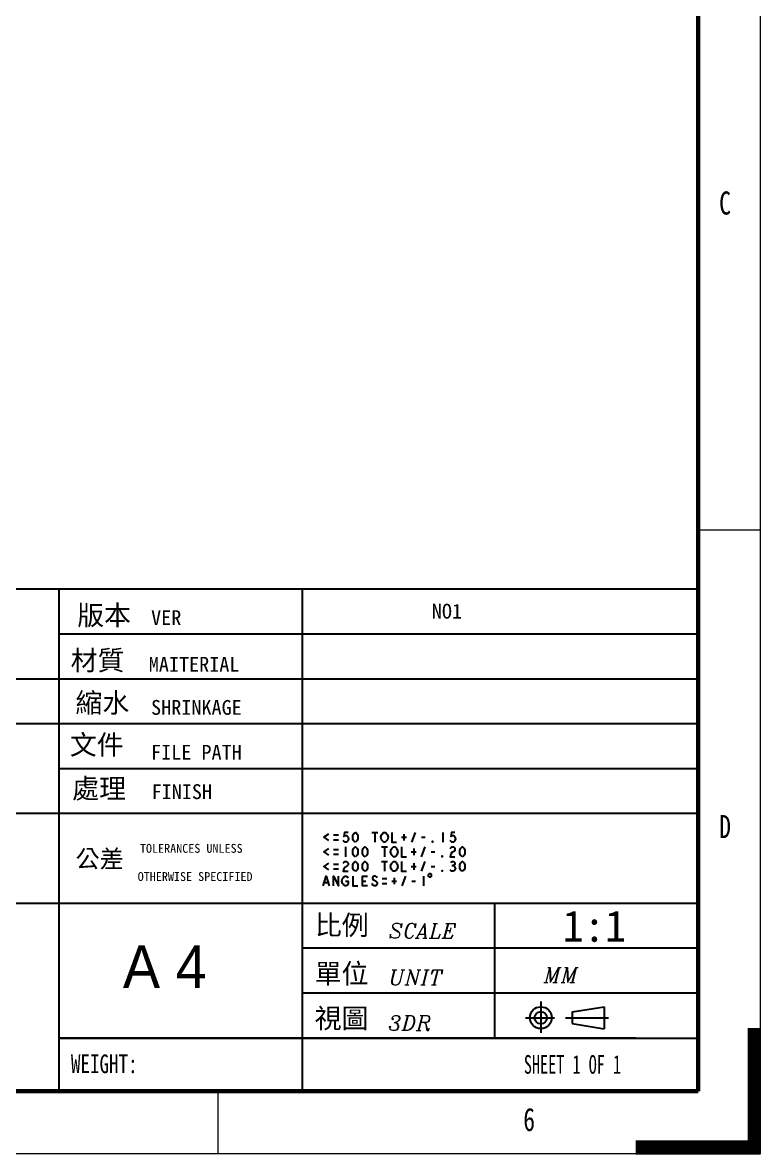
# Model space of a CAD drawing. Header units: millimetres. Extents: x 459 to 746, y 1477 to 1677.
# Drawn here: x 687 to 746.2, y 1477.3 to 1567.9 of the extents above; entities that cross this region are included whole.
import ezdxf
from ezdxf.enums import TextEntityAlignment as Align
from ezdxf.lldxf.tags import DXFTag

# ---------------------------------------------------------------- set-up
doc = ezdxf.new("R2010")
doc.units = ezdxf.units.MM
doc.layers.get('0').update_dxf_attribs({"linetype": 'CONTINUOUS'})
doc.layers.add('EFEXPLORER-ENCLOSURE-DXF_FORMAT', color=7, linetype='CONTINUOUS')
doc.styles.add('L', font='PMingLiU.ttf')
doc.styles.add('SLDTEXTSTYLE0', font='TXT', dxfattribs={"width": 0.75})
doc.styles.add('SLDTEXTSTYLE1', font='TXT', dxfattribs={"width": 0.6375})
tags = doc.linetypes.add('DASHED', pattern=[25.72, 12.86, -12.86]).pattern_tags.tags
tags[6:7] = [DXFTag(74, 4), DXFTag(75, 0), DXFTag(340, '0'), DXFTag(46, 0.0), DXFTag(50, 0.0), DXFTag(44, 0.0), DXFTag(45, 0.0)]
tags[4:5] = [DXFTag(74, 4), DXFTag(75, 0), DXFTag(340, '0'), DXFTag(46, 0.0), DXFTag(50, 0.0), DXFTag(44, 0.0), DXFTag(45, 0.0)]

# ---------------------------------------------------------------- blocks, each defined once
blk = doc.blocks.new('ASSORTED_DRAFT5')
at = {"color": 18, "linetype": 'Continuous'}
for p, q in [((296, 9.98988), (297, 9.98988)), ((296, 9.94755), (297, 9.94755)), ((296, 9.90522), (297, 9.90522)), ((296, 9.86289), (297, 9.86289)), ((296, 9.82056), (297, 9.82056)), ((296, 9.77823), (297, 9.77823)), ((296, 9.7359), (297, 9.7359)), ((296, 9.69357), (297, 9.69357)), ((296, 9.65124), (297, 9.65124)), ((296, 9.60891), (297, 9.60891)), ((296, 9.56658), (297, 9.56658)), ((296, 9.52425), (297, 9.52425)), ((296, 9.48192), (297, 9.48192)), ((296, 9.43959), (297, 9.43959)), ((296, 9.39726), (297, 9.39726)), ((296, 9.35493), (297, 9.35493)), ((296, 9.3126), (297, 9.3126)), ((296, 9.27027), (297, 9.27027)), ((296, 9.22794), (297, 9.22794)), ((296, 9.18561), (297, 9.18561)), ((296, 9.14328), (297, 9.14328)), ((296, 9.10095), (297, 9.10095)), ((296, 9.05862), (297, 9.05862)), ((296, 9.01629), (297, 9.01629)), ((296, 8.97396), (297, 8.97396)), ((296, 8.93163), (297, 8.93163)), ((296, 8.8893), (297, 8.8893)), ((296, 8.84697), (297, 8.84697)), ((296, 8.80464), (297, 8.80464)), ((296, 8.76231), (297, 8.76231)), ((296, 8.71998), (297, 8.71998)), ((296, 8.67765), (297, 8.67765)), ((296, 8.63532), (297, 8.63532)), ((296, 8.59299), (297, 8.59299)), ((296, 8.55066), (297, 8.55066)), ((296, 8.50833), (297, 8.50833)), ((296, 8.466), (297, 8.466)), ((296, 8.42367), (297, 8.42367)), ((296, 8.38134), (297, 8.38134)), ((296, 8.33901), (297, 8.33901)), ((296, 8.29668), (297, 8.29668)), ((296, 8.25435), (297, 8.25435)), ((296, 8.21202), (297, 8.21202)), ((296, 8.16969), (297, 8.16969)), ((296, 8.12736), (297, 8.12736)), ((296, 8.08503), (297, 8.08503)), ((296, 8.0427), (297, 8.0427)), ((296, 8.00037), (297, 8.00037)), ((296, 7.95804), (297, 7.95804)), ((296, 7.91571), (297, 7.91571)), ((296, 7.87338), (297, 7.87338)), ((296, 7.83105), (297, 7.83105)), ((296, 7.78872), (297, 7.78872)), ((296, 7.74639), (297, 7.74639)), ((296, 7.70406), (297, 7.70406)), ((296, 7.66173), (297, 7.66173)), ((296, 7.6194), (297, 7.6194)), ((296, 7.57707), (297, 7.57707)), ((296, 7.53474), (297, 7.53474)), ((296, 7.49241), (297, 7.49241)), ((296, 7.45008), (297, 7.45008)), ((296, 7.40775), (297, 7.40775)), ((296, 7.36542), (297, 7.36542)), ((296, 7.32309), (297, 7.32309)), ((296, 7.28076), (297, 7.28076)), ((296, 7.23843), (297, 7.23843)), ((296, 7.1961), (297, 7.1961)), ((296, 7.15377), (297, 7.15377)), ((296, 7.11144), (297, 7.11144)), ((296, 7.06911), (297, 7.06911)), ((296, 7.02678), (297, 7.02678)), ((296, 6.98445), (297, 6.98445)), ((296, 6.94212), (297, 6.94212)), ((296, 6.89979), (297, 6.89979)), ((296, 6.85746), (297, 6.85746)), ((296, 6.81513), (297, 6.81513)), ((296, 6.7728), (297, 6.7728)), ((296, 6.73047), (297, 6.73047)), ((296, 6.68814), (297, 6.68814)), ((296, 6.64581), (297, 6.64581)), ((296, 6.60348), (297, 6.60348)), ((296, 6.56115), (297, 6.56115)), ((296, 6.51882), (297, 6.51882)), ((296, 6.47649), (297, 6.47649)), ((296, 6.43416), (297, 6.43416)), ((296, 6.39183), (297, 6.39183)), ((296, 6.3495), (297, 6.3495)), ((296, 6.30717), (297, 6.30717)), ((296, 6.26484), (297, 6.26484)), ((296, 6.22251), (297, 6.22251)), ((296, 6.18018), (297, 6.18018)), ((296, 6.13785), (297, 6.13785)), ((296, 6.09552), (297, 6.09552)), ((296, 6.05319), (297, 6.05319)), ((296, 6.01086), (297, 6.01086)), ((296, 5.96853), (297, 5.96853)), ((296, 5.9262), (297, 5.9262)), ((296, 5.88387), (297, 5.88387)), ((296, 5.84154), (297, 5.84154)), ((296, 5.79921), (297, 5.79921)), ((296, 5.75688), (297, 5.75688)), ((296, 5.71455), (297, 5.71455)), ((296, 5.67222), (297, 5.67222)), ((296, 5.62989), (297, 5.62989)), ((296, 5.58756), (297, 5.58756)), ((296, 5.54523), (297, 5.54523)), ((296, 5.5029), (297, 5.5029)), ((296, 5.46057), (297, 5.46057)), ((296, 5.41824), (297, 5.41824)), ((296, 5.37591), (297, 5.37591)), ((296, 5.33358), (297, 5.33358)), ((296, 5.29125), (297, 5.29125)), ((296, 5.24892), (297, 5.24892)), ((296, 5.20659), (297, 5.20659)), ((296, 5.16426), (297, 5.16426)), ((296, 5.12193), (297, 5.12193)), ((296, 5.0796), (297, 5.0796)), ((296, 5.03727), (297, 5.03727)), ((296, 4.99494), (297, 4.99494)), ((296, 4.95261), (297, 4.95261)), ((296, 4.91028), (297, 4.91028)), ((296, 4.86795), (297, 4.86795)), ((296, 4.82562), (297, 4.82562)), ((296, 4.78329), (297, 4.78329)), ((296, 4.74096), (297, 4.74096)), ((296, 4.69863), (297, 4.69863)), ((296, 4.6563), (297, 4.6563)), ((296, 4.61397), (297, 4.61397)), ((296, 4.57164), (297, 4.57164)), ((296, 4.52931), (297, 4.52931)), ((296, 4.48698), (297, 4.48698)), ((296, 4.44465), (297, 4.44465)), ((296, 4.40232), (297, 4.40232)), ((296, 4.35999), (297, 4.35999)), ((296, 4.31766), (297, 4.31766)), ((296, 4.27533), (297, 4.27533)), ((296, 4.233), (297, 4.233)), ((296, 4.19067), (297, 4.19067)), ((296, 4.14834), (297, 4.14834)), ((296, 4.10601), (297, 4.10601)), ((296, 4.06368), (297, 4.06368)), ((296, 4.02135), (297, 4.02135)), ((296, 3.97902), (297, 3.97902)), ((296, 3.93669), (297, 3.93669)), ((296, 3.89436), (297, 3.89436)), ((296, 3.85203), (297, 3.85203)), ((296, 3.8097), (297, 3.8097)), ((296, 3.76737), (297, 3.76737)), ((296, 3.72504), (297, 3.72504)), ((296, 3.68271), (297, 3.68271)), ((296, 3.64038), (297, 3.64038)), ((296, 3.59805), (297, 3.59805)), ((296, 3.55572), (297, 3.55572)), ((296, 3.51339), (297, 3.51339)), ((296, 3.47106), (297, 3.47106)), ((296, 3.42873), (297, 3.42873)), ((296, 3.3864), (297, 3.3864)), ((296, 3.34407), (297, 3.34407)), ((296, 3.30174), (297, 3.30174)), ((296, 3.25941), (297, 3.25941)), ((296, 3.21708), (297, 3.21708)), ((296, 3.17475), (297, 3.17475)), ((296, 3.13242), (297, 3.13242)), ((296, 3.09009), (297, 3.09009)), ((296, 3.04776), (297, 3.04776)), ((296, 3.00543), (297, 3.00543)), ((296, 2.9631), (297, 2.9631)), ((296, 2.92077), (297, 2.92077)), ((296, 2.87844), (297, 2.87844)), ((296, 2.83611), (297, 2.83611)), ((296, 2.79378), (297, 2.79378)), ((296, 2.75145), (297, 2.75145)), ((296, 2.70912), (297, 2.70912)), ((296, 2.66679), (297, 2.66679)), ((296, 2.62446), (297, 2.62446)), ((296, 2.58213), (297, 2.58213)), ((296, 2.5398), (297, 2.5398)), ((296, 2.49747), (297, 2.49747)), ((296, 2.45514), (297, 2.45514)), ((296, 2.41281), (297, 2.41281)), ((296, 2.37048), (297, 2.37048)), ((296, 2.32815), (297, 2.32815)), ((296, 2.28582), (297, 2.28582)), ((296, 2.24349), (297, 2.24349)), ((296, 2.20116), (297, 2.20116)), ((296, 2.15883), (297, 2.15883)), ((296, 2.1165), (297, 2.1165)), ((296, 2.07417), (297, 2.07417)), ((296, 2.03184), (297, 2.03184)), ((296, 1.98951), (297, 1.98951)), ((296, 1.94718), (297, 1.94718)), ((296, 1.90485), (297, 1.90485)), ((296, 1.86252), (297, 1.86252)), ((296, 1.82019), (297, 1.82019)), ((287, 0.97359), (297, 0.97359)), ((287, 0.93126), (297, 0.93126)), ((296, 1.77786), (297, 1.77786)), ((296, 1.73553), (297, 1.73553)), ((296, 1.6932), (297, 1.6932)), ((296, 1.65087), (297, 1.65087)), ((296, 1.60854), (297, 1.60854)), ((296, 1.56621), (297, 1.56621)), ((296, 1.52388), (297, 1.52388)), ((296, 1.48155), (297, 1.48155)), ((296, 1.43922), (297, 1.43922)), ((296, 1.39689), (297, 1.39689)), ((296, 1.35456), (297, 1.35456)), ((296, 1.31223), (297, 1.31223)), ((296, 1.2699), (297, 1.2699)), ((296, 1.22757), (297, 1.22757)), ((296, 1.18524), (297, 1.18524)), ((296, 1.14291), (297, 1.14291)), ((296, 1.10058), (297, 1.10058)), ((296, 1.05825), (297, 1.05825)), ((296, 1.01592), (297, 1.01592)), ((287, 0.88893), (297, 0.88893)), ((287, 0.8466), (297, 0.8466)), ((287, 0.80427), (297, 0.80427)), ((287, 0.76194), (297, 0.76194)), ((287, 0.71961), (297, 0.71961)), ((287, 0.67728), (297, 0.67728)), ((287, 0.63495), (297, 0.63495)), ((287, 0.59262), (297, 0.59262)), ((287, 0.55029), (297, 0.55029)), ((287, 0.50796), (297, 0.50796)), ((287, 0.46563), (297, 0.46563)), ((287, 0.4233), (297, 0.4233)), ((287, 0.38097), (297, 0.38097)), ((287, 0.33864), (297, 0.33864)), ((287, 0.29631), (297, 0.29631)), ((287, 0.25398), (297, 0.25398)), ((287, 0.21165), (297, 0.21165)), ((287, 0.16932), (297, 0.16932)), ((287, 0.12699), (297, 0.12699)), ((287, 0.08466), (297, 0.08466)), ((287, 0.04233), (297, 0.04233)), ((287, 0), (297, 0))]:
    blk.add_line(p, q, dxfattribs=at)

msp = doc.modelspace()

# ---------------------------------------------------------------- linework, layer by layer
at = {"color": 18, "linetype": 'DASHED', "lineweight": 5, "ltscale": 1.75}
for p, q in [((746.206, 1477.264), (746.206, 1677.264)), ((459.206, 1477.264), (746.206, 1477.264))]:
    msp.add_line(p, q, dxfattribs=at)
at = {"color": 7, "linetype": 'Continuous', "lineweight": 60}
for p, q in [((741.206, 1482.264), (741.206, 1672.264)), ((464.206, 1482.264), (741.206, 1482.264))]:
    msp.add_line(p, q, dxfattribs=at)
at = {"color": 7, "linetype": 'Continuous', "lineweight": 0}
for p, q in [((741.206, 1527.264), (746.206, 1527.264)), ((702.706, 1477.264), (702.706, 1482.264))]:
    msp.add_line(p, q, dxfattribs=at)
at = {"color": 7}
for p, q in [((741.206, 1522.496), (633.402, 1522.496)), ((689.945, 1482.264), (689.945, 1522.496)), ((709.477, 1497.309), (709.477, 1522.496)), ((741.206, 1518.897), (689.945, 1518.897)), ((689.945, 1515.299), (633.402, 1515.299)), ((741.206, 1515.299), (689.945, 1515.299)), ((689.945, 1511.701), (633.402, 1511.701)), ((741.206, 1511.701), (689.945, 1511.701)), ((741.206, 1508.103), (689.945, 1508.103)), ((705.879, 1504.505), (633.402, 1504.505)), ((741.206, 1504.505), (691.57, 1504.505)), ((741.206, 1497.309), (633.402, 1497.309)), ((709.477, 1493.711), (709.477, 1497.309)), ((724.898, 1486.514), (724.898, 1497.309)), ((741.206, 1493.711), (709.477, 1493.711)), ((709.477, 1490.112), (709.477, 1493.711)), ((741.206, 1490.112), (709.477, 1490.112)), ((709.477, 1482.264), (709.477, 1490.112)), ((736.206, 1486.514), (689.945, 1486.514)), ((689.945, 1486.514), (741.206, 1486.514))]:
    msp.add_line(p, q, dxfattribs=at)
for p, q in [((728.586, 1489.43), (728.586, 1486.94)), ((731.09, 1488.604), (733.682, 1489.019)), ((733.682, 1489.019), (733.682, 1487.26)), ((727.356, 1488.142), (729.68, 1488.142)), ((730.576, 1488.142), (734.015, 1488.142)), ((731.09, 1488.604), (731.09, 1487.679)), ((731.09, 1487.679), (733.682, 1487.264))]:
    msp.add_line(p, q)
for radius in [0.877, 0.496]:
    msp.add_circle((728.586, 1488.142), radius)
at = {"layer": 'EFEXPLORER-ENCLOSURE-DXF_FORMAT', "color": 3, "linetype": 'Continuous'}
for p, q in [((711.95, 1502.807), (712.34, 1502.807)), ((711.95, 1502.417), (712.34, 1502.417)), ((715.021, 1503.002), (715.509, 1503.002)), ((715.265, 1503.002), (715.265, 1502.222)), ((717.41, 1502.612), (717.8, 1502.612)), ((717.605, 1502.872), (717.605, 1502.352)), ((718.239, 1502.222), (718.531, 1503.002)), ((719.019, 1502.612), (719.311, 1502.612)), ((720.725, 1503.002), (720.725, 1502.222)), ((711.95, 1501.637), (712.34, 1501.637)), ((712.925, 1501.832), (712.925, 1501.052)), ((715.801, 1501.832), (716.289, 1501.832)), ((716.045, 1501.832), (716.045, 1501.052)), ((718.19, 1501.442), (718.58, 1501.442)), ((718.385, 1501.702), (718.385, 1501.182)), ((719.019, 1501.052), (719.311, 1501.832)), ((719.799, 1501.442), (720.091, 1501.442)), ((711.95, 1501.247), (712.34, 1501.247)), ((715.801, 1500.662), (716.289, 1500.662)), ((716.045, 1500.662), (716.045, 1499.882)), ((718.385, 1500.532), (718.385, 1500.012)), ((719.019, 1499.882), (719.311, 1500.662)), ((711.95, 1500.467), (712.34, 1500.467)), ((711.95, 1500.077), (712.34, 1500.077)), ((718.19, 1500.272), (718.58, 1500.272)), ((719.799, 1500.272), (720.091, 1500.272)), ((721.456, 1500.337), (721.554, 1500.337)), ((711.219, 1498.972), (711.511, 1498.972)), ((714.29, 1499.102), (714.534, 1499.102)), ((715.85, 1499.297), (716.24, 1499.297)), ((715.85, 1498.907), (716.24, 1498.907)), ((716.63, 1499.102), (717.02, 1499.102)), ((716.825, 1499.362), (716.825, 1498.842)), ((717.459, 1498.712), (717.751, 1499.492)), ((718.239, 1499.102), (718.531, 1499.102)), ((719.165, 1499.492), (719.165, 1498.712))]:
    msp.add_line(p, q, dxfattribs=at)
for points in [[(711.56, 1502.872), (711.17, 1502.612), (711.56, 1502.352)], [(713.12, 1503.002), (712.828, 1503.002), (712.779, 1502.677), (712.876, 1502.742), (712.974, 1502.742), (713.071, 1502.677), (713.12, 1502.612), (713.169, 1502.482), (713.12, 1502.352), (713.071, 1502.287), (712.974, 1502.222), (712.876, 1502.222), (712.779, 1502.287), (712.73, 1502.352)], [(713.705, 1502.222), (713.608, 1502.287), (713.559, 1502.352), (713.51, 1502.482), (713.51, 1502.742), (713.559, 1502.872), (713.608, 1502.937), (713.705, 1503.002), (713.803, 1502.937), (713.851, 1502.872), (713.9, 1502.742), (713.9, 1502.482), (713.851, 1502.352), (713.803, 1502.287), (713.705, 1502.222)], [(716.24, 1502.352), (716.191, 1502.287), (716.094, 1502.222), (715.996, 1502.222), (715.899, 1502.287), (715.85, 1502.352), (715.801, 1502.417), (715.753, 1502.612), (715.801, 1502.807), (715.85, 1502.872), (715.899, 1502.937), (715.996, 1503.002), (716.094, 1503.002), (716.191, 1502.937), (716.24, 1502.872), (716.289, 1502.807), (716.338, 1502.612), (716.289, 1502.417), (716.24, 1502.352)], [(716.63, 1503.002), (716.63, 1502.222), (717.02, 1502.222)], [(721.7, 1503.002), (721.408, 1503.002), (721.359, 1502.677), (721.456, 1502.742), (721.554, 1502.742), (721.651, 1502.677), (721.7, 1502.612), (721.749, 1502.482), (721.7, 1502.352), (721.651, 1502.287), (721.554, 1502.222), (721.456, 1502.222), (721.359, 1502.287), (721.31, 1502.352)], [(711.56, 1501.702), (711.17, 1501.442), (711.56, 1501.182)], [(713.705, 1501.052), (713.608, 1501.117), (713.559, 1501.182), (713.51, 1501.312), (713.51, 1501.572), (713.559, 1501.702), (713.608, 1501.767), (713.705, 1501.832), (713.803, 1501.767), (713.851, 1501.702), (713.9, 1501.572), (713.9, 1501.312), (713.851, 1501.182), (713.803, 1501.117), (713.705, 1501.052)], [(714.485, 1501.052), (714.388, 1501.117), (714.339, 1501.182), (714.29, 1501.312), (714.29, 1501.572), (714.339, 1501.702), (714.388, 1501.767), (714.485, 1501.832), (714.583, 1501.767), (714.631, 1501.702), (714.68, 1501.572), (714.68, 1501.312), (714.631, 1501.182), (714.583, 1501.117), (714.485, 1501.052)], [(717.02, 1501.182), (716.971, 1501.117), (716.874, 1501.052), (716.776, 1501.052), (716.679, 1501.117), (716.63, 1501.182), (716.581, 1501.247), (716.533, 1501.442), (716.581, 1501.637), (716.63, 1501.702), (716.679, 1501.767), (716.776, 1501.832), (716.874, 1501.832), (716.971, 1501.767), (717.02, 1501.702), (717.069, 1501.637), (717.118, 1501.442), (717.069, 1501.247), (717.02, 1501.182)], [(717.41, 1501.832), (717.41, 1501.052), (717.8, 1501.052)], [(719.945, 1502.222), (719.896, 1502.222), (719.896, 1502.287), (719.945, 1502.222)], [(721.31, 1501.702), (721.359, 1501.767), (721.456, 1501.832), (721.554, 1501.832), (721.651, 1501.767), (721.7, 1501.702), (721.7, 1501.572), (721.651, 1501.507), (721.554, 1501.442), (721.456, 1501.377), (721.359, 1501.247), (721.31, 1501.052), (721.7, 1501.052)], [(722.285, 1501.052), (722.188, 1501.117), (722.139, 1501.182), (722.09, 1501.312), (722.09, 1501.572), (722.139, 1501.702), (722.188, 1501.767), (722.285, 1501.832), (722.383, 1501.767), (722.431, 1501.702), (722.48, 1501.572), (722.48, 1501.312), (722.431, 1501.182), (722.383, 1501.117), (722.285, 1501.052)], [(711.56, 1500.532), (711.17, 1500.272), (711.56, 1500.012)], [(712.73, 1500.532), (712.779, 1500.597), (712.876, 1500.662), (712.974, 1500.662), (713.071, 1500.597), (713.12, 1500.532), (713.12, 1500.402), (713.071, 1500.337), (712.974, 1500.272), (712.876, 1500.207), (712.779, 1500.077), (712.73, 1499.882), (713.12, 1499.882)], [(713.705, 1499.882), (713.608, 1499.947), (713.559, 1500.012), (713.51, 1500.142), (713.51, 1500.402), (713.559, 1500.532), (713.608, 1500.597), (713.705, 1500.662), (713.803, 1500.597), (713.851, 1500.532), (713.9, 1500.402), (713.9, 1500.142), (713.851, 1500.012), (713.803, 1499.947), (713.705, 1499.882)], [(714.485, 1499.882), (714.388, 1499.947), (714.339, 1500.012), (714.29, 1500.142), (714.29, 1500.402), (714.339, 1500.532), (714.388, 1500.597), (714.485, 1500.662), (714.583, 1500.597), (714.631, 1500.532), (714.68, 1500.402), (714.68, 1500.142), (714.631, 1500.012), (714.583, 1499.947), (714.485, 1499.882)], [(717.02, 1500.012), (716.971, 1499.947), (716.874, 1499.882), (716.776, 1499.882), (716.679, 1499.947), (716.63, 1500.012), (716.581, 1500.077), (716.533, 1500.272), (716.581, 1500.467), (716.63, 1500.532), (716.679, 1500.597), (716.776, 1500.662), (716.874, 1500.662), (716.971, 1500.597), (717.02, 1500.532), (717.069, 1500.467), (717.118, 1500.272), (717.069, 1500.077), (717.02, 1500.012)], [(717.41, 1500.662), (717.41, 1499.882), (717.8, 1499.882)], [(720.725, 1501.052), (720.676, 1501.052), (720.676, 1501.117), (720.725, 1501.052)], [(721.359, 1500.597), (721.456, 1500.662), (721.554, 1500.662), (721.651, 1500.597), (721.7, 1500.532), (721.7, 1500.467), (721.651, 1500.402), (721.554, 1500.337), (721.651, 1500.272), (721.7, 1500.207), (721.749, 1500.142), (721.749, 1500.077), (721.7, 1500.012), (721.651, 1499.947), (721.554, 1499.882), (721.456, 1499.882), (721.359, 1499.947), (721.31, 1500.012)], [(722.285, 1499.882), (722.188, 1499.947), (722.139, 1500.012), (722.09, 1500.142), (722.09, 1500.402), (722.139, 1500.532), (722.188, 1500.597), (722.285, 1500.662), (722.383, 1500.597), (722.431, 1500.532), (722.48, 1500.402), (722.48, 1500.142), (722.431, 1500.012), (722.383, 1499.947), (722.285, 1499.882)], [(719.555, 1499.622), (719.555, 1499.492), (719.62, 1499.427), (719.75, 1499.427), (719.815, 1499.492), (719.815, 1499.622), (719.75, 1499.687), (719.62, 1499.687), (719.555, 1499.622)], [(720.725, 1499.882), (720.676, 1499.882), (720.676, 1499.947), (720.725, 1499.882)], [(711.121, 1498.712), (711.365, 1499.492), (711.609, 1498.712)], [(711.95, 1498.712), (711.95, 1499.492), (712.34, 1498.712), (712.34, 1499.492)], [(712.925, 1499.102), (713.12, 1499.102), (713.12, 1498.842), (713.071, 1498.777), (712.974, 1498.712), (712.876, 1498.712), (712.779, 1498.777), (712.73, 1498.842), (712.681, 1498.907), (712.633, 1499.102), (712.681, 1499.297), (712.73, 1499.362), (712.779, 1499.427), (712.876, 1499.492), (712.974, 1499.492), (713.071, 1499.427), (713.12, 1499.362)], [(713.51, 1499.492), (713.51, 1498.712), (713.9, 1498.712)], [(714.68, 1498.712), (714.29, 1498.712), (714.29, 1499.492), (714.68, 1499.492)], [(715.46, 1499.362), (715.411, 1499.427), (715.314, 1499.492), (715.216, 1499.492), (715.119, 1499.427), (715.07, 1499.362), (715.07, 1499.297), (715.119, 1499.232), (715.216, 1499.167), (715.314, 1499.102), (715.411, 1499.037), (715.46, 1498.972), (715.46, 1498.842), (715.411, 1498.777), (715.314, 1498.712), (715.216, 1498.712), (715.119, 1498.777), (715.07, 1498.842), (715.021, 1498.907)]]:
    msp.add_lwpolyline(points, dxfattribs=at)

# ---------------------------------------------------------------- block references
at = {"color": 18, "linetype": 'Continuous', "lineweight": -3}
msp.add_blockref('ASSORTED_DRAFT5', (449.206, 1477.264), dxfattribs=at)

# ---------------------------------------------------------------- texts
at = {"color": 0, "style": 'L'}
for s, p in [('版本', (693.539, 1520.439)), ('比例', (712.619, 1495.598)), ('單位', (712.598, 1491.721)), ('視圖', (712.598, 1488.122))]:
    msp.add_text(s, height=1.5832, dxfattribs=at).set_placement(p, align=Align.MIDDLE)
at = {"color": 0}
for s, height, p in [('VER', 1.1883, (697.316, 1519.626)), ('MAITERIAL', 1.1883, (697.131, 1515.882)), ('SHRINKAGE', 1.1883, (697.316, 1512.429)), ('FILE PATH', 1.1883, (697.316, 1508.831)), ('FINISH', 1.1883, (697.356, 1505.673)), ('TOLERANCES UNLESS ', 0.71295, (696.419, 1501.365)), ('OTHERWISE SPECIFIED ', 0.71295, (696.241, 1499.104))]:
    msp.add_text(s, height=height, dxfattribs=at).set_placement(p)
at = {"color": 3}
msp.add_text('NO1', height=1.1883, dxfattribs=at).set_placement((721.055, 1520.739), align=Align.MIDDLE)
at = {"color": 0, "style": 'L'}
for s, height, p in [('材質', 1.5832, (690.86, 1516.004)), ('縮水', 1.5832, (691.251, 1512.604)), ('文件', 1.5832, (690.796, 1509.237)), ('處理', 1.5832, (690.986, 1505.726)), ('公差', 1.4171, (691.255, 1500.179))]:
    msp.add_text(s, height=height, dxfattribs=at).set_placement(p)
at = {"color": 3, "style": 'L'}
msp.add_text('A 4', height=3.4197, dxfattribs=at).set_placement((695.054, 1490.523))
at = {"color": 7, "linetype": 'Continuous', "lineweight": 0, "char_height": 1.852, "style": 'SLDTEXTSTYLE0'}
for s, insert, attachment_point in [('C', (742.899, 1554.392), 1), ('D', (742.899, 1504.392), 1), ('6', (728.123, 1480.911), 3)]:
    msp.add_mtext(s, dxfattribs=dict(at, insert=insert, attachment_point=attachment_point))
at = {"insert": (730.335, 1496.737), "char_height": 2.5, "width": 6.07947, "attachment_point": 1}
msp.add_mtext('{\\fSimSun|b0|i0|c134|p2;1:1}', dxfattribs=at)
at = {"color": 0, "char_height": 1.18984, "attachment_point": 1}
for s, insert, width in [('{\\Fitalic.shx|c134;SCALE}', (716.373, 1495.702), 4.87824), ('{\\Fitalic.shx|c134;UNIT}', (716.409, 1491.978), 4.87824), ('{\\Fitalic.shx|c134;3DR}', (716.352, 1488.316), 4.8782)]:
    msp.add_mtext(s, dxfattribs=dict(at, insert=insert, width=width))
at = {"color": 3, "insert": (728.835, 1492.159), "char_height": 1.18984, "width": 4.8782, "attachment_point": 1}
msp.add_mtext('{\\Fitalic.shx|c134;MM}', dxfattribs=at)
at = {"color": 0, "linetype": 'Continuous', "lineweight": 0, "attachment_point": 1}
for s, insert, char_height, style in [('WEIGHT: ', (690.883, 1485.196), 1.4986, 'SLDTEXTSTYLE0'), ('SHEET 1 OF 1', (727.225, 1485.147), 1.5, 'SLDTEXTSTYLE1')]:
    msp.add_mtext(s, dxfattribs=dict(at, insert=insert, char_height=char_height, style=style))

doc.saveas('drawing.dxf')
